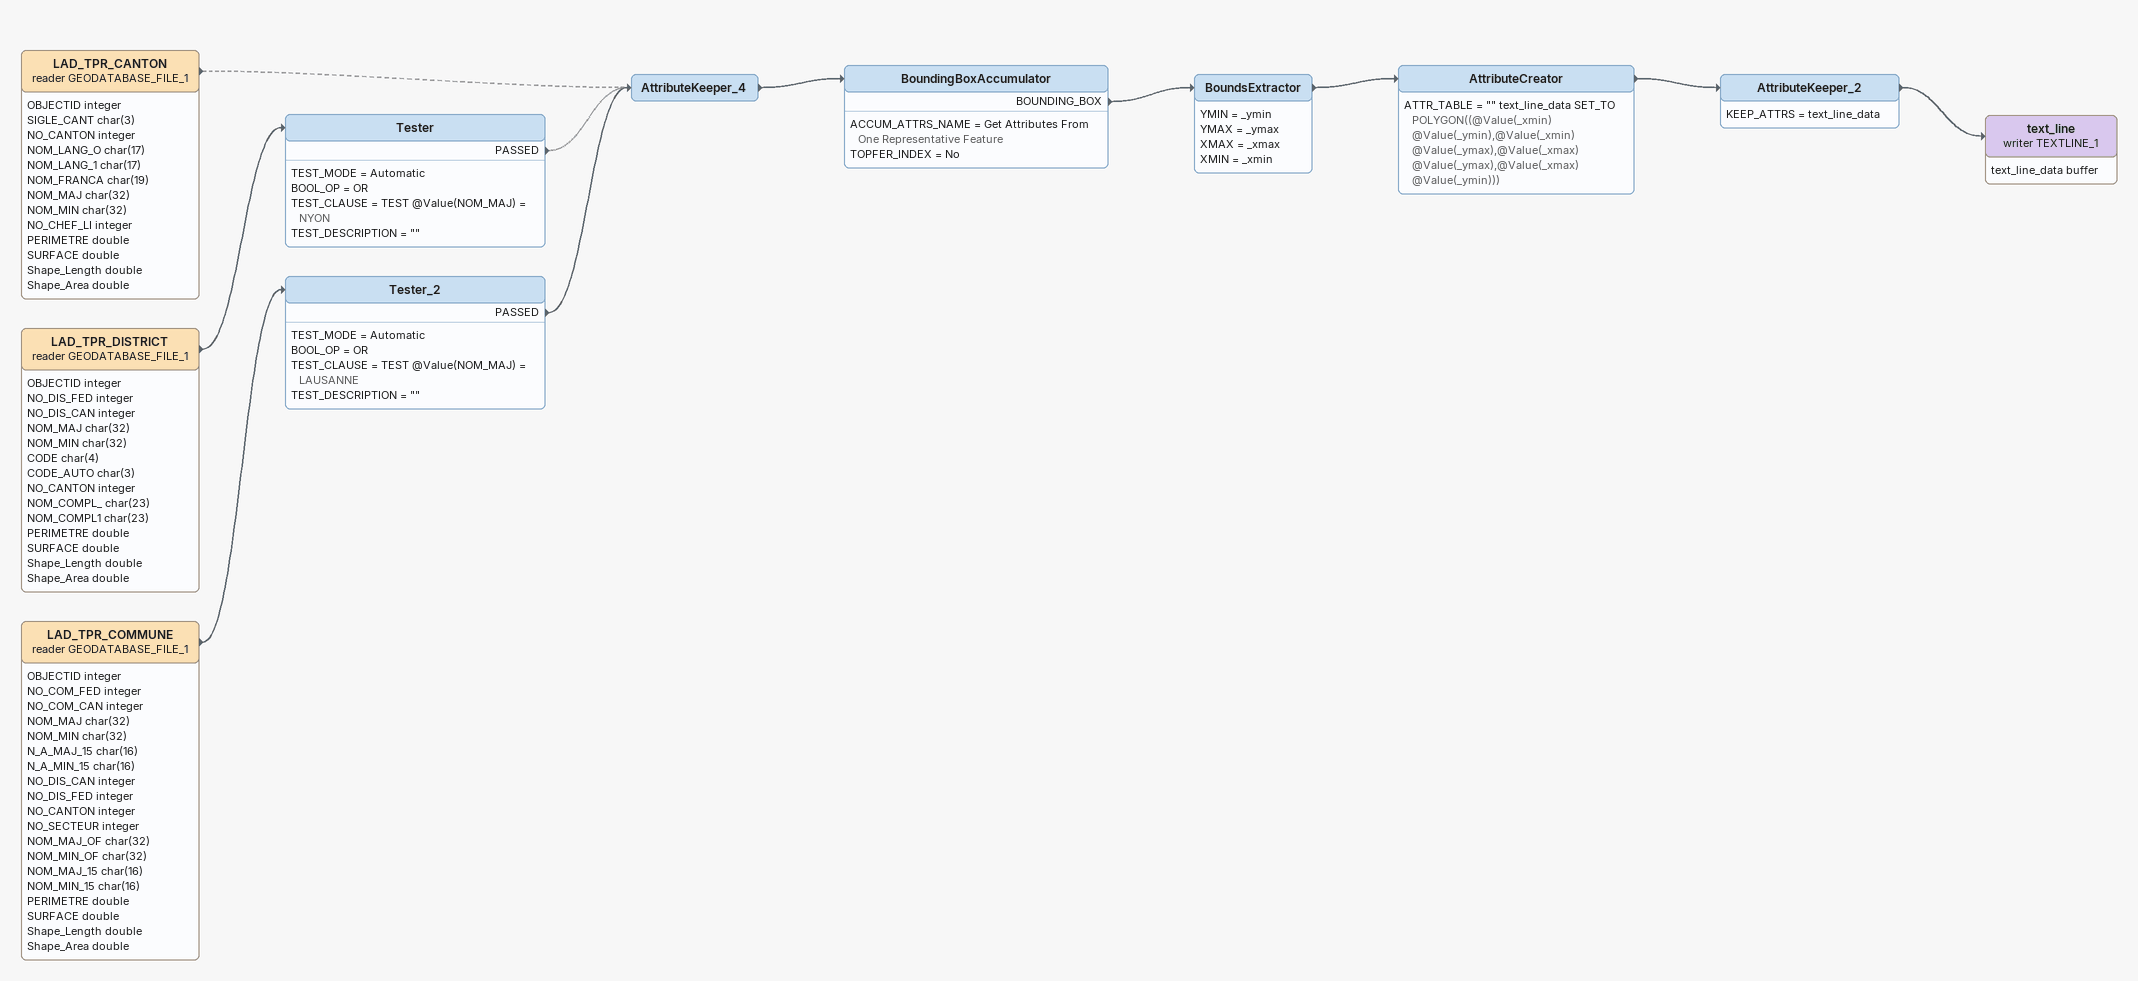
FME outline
LAD_TPR_CANTON (reader GEODATABASE_FILE_1)
    attributes: OBJECTID integer, SIGLE_CANT char(3), NO_CANTON integer, NOM_LANG_O char(17), NOM_LANG_1 char(17), NOM_FRANCA char(19), NOM_MAJ char(32), NOM_MIN char(32), NO_CHEF_LI integer, PERIMETRE double, SURFACE double, Shape_Length double, Shape_Area double
    -> AttributeKeeper_4 [off]
LAD_TPR_DISTRICT (reader GEODATABASE_FILE_1)
    attributes: OBJECTID integer, NO_DIS_FED integer, NO_DIS_CAN integer, NOM_MAJ char(32), NOM_MIN char(32), CODE char(4), CODE_AUTO char(3), NO_CANTON integer, NOM_COMPL_ char(23), NOM_COMPL1 char(23), PERIMETRE double, SURFACE double, Shape_Length double, Shape_Area double
    -> Tester
Tester
    TEST_MODE = Automatic
    BOOL_OP = OR
    TEST_CLAUSE = TEST @Value(NOM_MAJ) = NYON
    TEST_DESCRIPTION = ""
    PASSED -> AttributeKeeper_4 [off]
LAD_TPR_COMMUNE (reader GEODATABASE_FILE_1)
    attributes: OBJECTID integer, NO_COM_FED integer, NO_COM_CAN integer, NOM_MAJ char(32), NOM_MIN char(32), N_A_MAJ_15 char(16), N_A_MIN_15 char(16), NO_DIS_CAN integer, NO_DIS_FED integer, NO_CANTON integer, NO_SECTEUR integer, NOM_MAJ_OF char(32), NOM_MIN_OF char(32), NOM_MAJ_15 char(16), NOM_MIN_15 char(16), PERIMETRE double, SURFACE double, Shape_Length double, Shape_Area double
    -> Tester_2
Tester_2
    TEST_MODE = Automatic
    BOOL_OP = OR
    TEST_CLAUSE = TEST @Value(NOM_MAJ) = LAUSANNE
    TEST_DESCRIPTION = ""
    PASSED -> AttributeKeeper_4
AttributeKeeper_4
    -> BoundingBoxAccumulator
BoundingBoxAccumulator
    ACCUM_ATTRS_NAME = Get Attributes From One Representative Feature
    TOPFER_INDEX = No
    BOUNDING_BOX -> BoundsExtractor
BoundsExtractor
    YMIN = _ymin
    YMAX = _ymax
    XMAX = _xmax
    XMIN = _xmin
    -> AttributeCreator
AttributeCreator
    ATTR_TABLE = "" text_line_data SET_TO POLYGON((@Value(_xmin) @Value(_ymin),@Value(_xmin) @Value(_ymax),@Value(_xmax) @Value(_ymax),@Value(_xmax) @Value(_ymin)))
    -> AttributeKeeper_2
AttributeKeeper_2
    KEEP_ATTRS = text_line_data
    -> text_line (writer TEXTLINE_1)
text_line (writer TEXTLINE_1)
    attributes: text_line_data buffer
